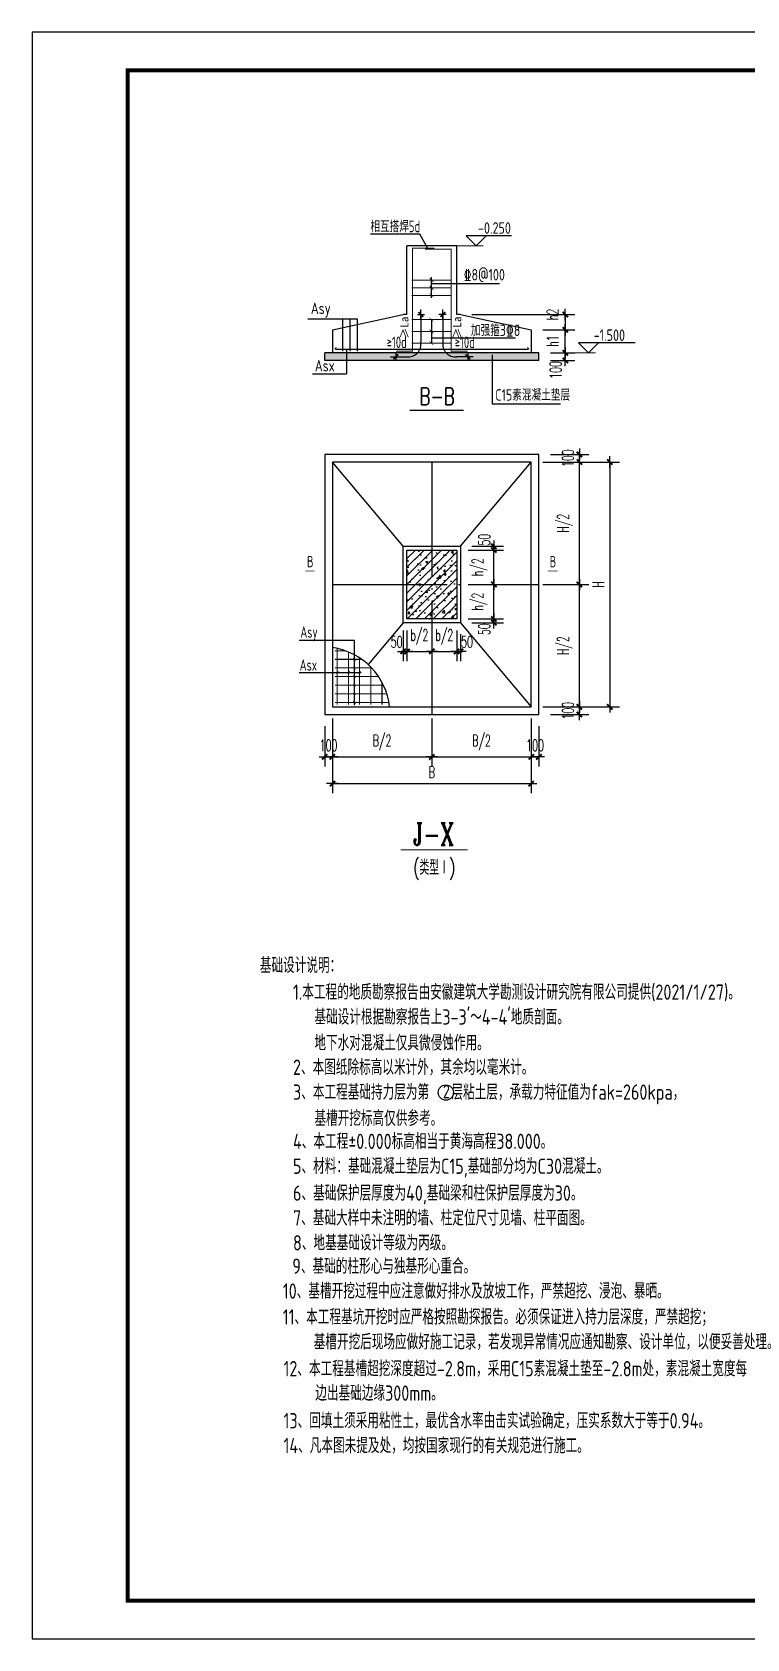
# Model space of a CAD drawing. Extents: x -307088 to 5640332, y -3541089 to -2181377.
# Drawn here: x 5555876 to 5574566, y -3172089 to -3130089 of the extents above; entities that cross this region are included whole.
import ezdxf

# ---------------------------------------------------------------- set-up
doc = ezdxf.new("R2010")
doc.units = 0
doc.header["$LTSCALE"] = 100
doc.header["$MEASUREMENT"] = 0
doc.linetypes.add('DOTE', pattern=[2.42, 2, -0.2, 0.02, -0.2])
doc.layers.get('0').update_dxf_attribs({"linetype": 'CONTINUOUS'})
doc.layers.get('DEFPOINTS').update_dxf_attribs({"linetype": 'CONTINUOUS'})
doc.layers.add('101', color=3, linetype='CONTINUOUS', lineweight=18)
for name, color, linetype in [('201', 7, 'CONTINUOUS'), ('202', 1, 'CONTINUOUS'), ('205', 3, 'CONTINUOUS'), ('DIM', 7, 'CONTINUOUS'), ('DOTE', 1, 'DOTE'), ('PUB_DIM', 3, 'CONTINUOUS'), ('PUB_TEXT', 7, 'CONTINUOUS'), ('PUB_TITLE', 4, 'CONTINUOUS'), ('S_BGC', 7, 'CONTINUOUS'), ('TEXT', 7, 'CONTINUOUS'), ('中文', 2, 'CONTINUOUS')]:
    doc.layers.add(name, color=color, linetype=linetype)
doc.styles.add('COMPLEX', font='COMPLEX')
doc.styles.add('DIM_FONT', font='SIMPLEX.shx', dxfattribs={"width": 0.6, "bigfont": 'hztxt.shx'})
doc.styles.add('FS', font='romanc.shx', dxfattribs={"width": 0.7, "height": 400, "bigfont": 'tssdchn.shx'})
doc.styles.add('H1', font='')
doc.styles.get("Standard").update_dxf_attribs({"font": 'tssdeng.shx', "height": 3, "bigfont": 'tssdchn.shx'})
doc.styles.add('TSS', font='tssdeng.shx', dxfattribs={"width": 0.8, "height": 400, "bigfont": 'tssdchn.shx'})
doc.styles.add('TSSD_REIN', font='Tssdeng.shx', dxfattribs={"width": 0.7, "bigfont": 'hztxt.shx'})
doc.styles.get('H1').set_extended_font_data('SimSun')
doc.dimstyles.new('DIMN', dxfattribs={"dimtxt": 300, "dimasz": 1, "dimexe": 250, "dimexo": 300, "dimgap": 150, "dimtad": 1, "dimdec": 0, "dimzin": 0, "dimdsep": 46, "dimtxsty": 'DIM_FONT', "dimblk": '_DIMX', "dimcen": 0, "dimdle": 100, "dimclrt": 7, "dimadec": 0, "dimazin": 0, "dimtfac": 1, "dimtdec": 0, "dimtix": 1, "dimtmove": 2, "dimatfit": 3, "dimldrblk": '_DIMX', "dimfxl": 1, "dimtolj": 1, "dimtzin": 0, "dimarcsym": 0})

# ---------------------------------------------------------------- blocks, each defined once
blk = doc.blocks.new('_DIMX')
blk.add_line((-150, 0), (150, 0))
at = {"const_width": 50}
blk.add_lwpolyline([(-70, -70), (70, 70)], dxfattribs=at)
blk = doc.blocks.new('*D287')
at = {"layer": 'DEFPOINTS', "color": 0, "transparency": 16777216}
for p in [(5567078, -3137471), (5568928, -3137871), (5569817, -3137871)]:
    blk.add_point(p, dxfattribs=at)
at = {"layer": 'PUB_DIM', "color": 0, "lineweight": -2, "transparency": 16777216}
for p, q in [((5567378, -3137471), (5570067, -3137471)), ((5569817, -3137472), (5569817, -3137870)), ((5569228, -3137871), (5570067, -3137871))]:
    blk.add_line(p, q, dxfattribs=at)
for p, rotation in [((5569817, -3137471), 90), ((5569817, -3137871), 270)]:
    blk.add_blockref('_DIMX', p, dxfattribs=dict(at, rotation=rotation))
at = {"layer": 'PUB_DIM', "color": 7, "transparency": 16777216, "insert": (5569484, -3137471), "char_height": 300, "attachment_point": 5, "rotation": 90, "style": 'DIM_FONT'}
blk.add_mtext('\\A1;h2', dxfattribs=at)
blk = doc.blocks.new('*D289')
at = {"layer": 'DEFPOINTS', "color": 0, "transparency": 16777216}
for p in [(5569128, -3138471), (5569817, -3138471), (5569128, -3138671)]:
    blk.add_point(p, dxfattribs=at)
at = {"layer": 'PUB_DIM', "color": 0, "lineweight": -2, "transparency": 16777216}
for p, q in [((5569428, -3138471), (5570067, -3138471)), ((5569817, -3138470), (5569817, -3138469)), ((5569817, -3138671), (5569817, -3138471)), ((5569428, -3138671), (5570067, -3138671)), ((5569817, -3138672), (5569817, -3138673))]:
    blk.add_line(p, q, dxfattribs=at)
for p, rotation in [((5569817, -3138471), 270), ((5569817, -3138671), 90)]:
    blk.add_blockref('_DIMX', p, dxfattribs=dict(at, rotation=rotation))
at = {"layer": 'PUB_DIM', "color": 7, "transparency": 16777216, "insert": (5569567, -3138921), "char_height": 300, "attachment_point": 5, "rotation": 90, "style": 'DIM_FONT'}
blk.add_mtext('\\A1;100', dxfattribs=at)
blk = doc.blocks.new('_ARCHTICK')
at = {"color": 0, "linetype": 'ByBlock', "const_width": 0.15}
blk.add_lwpolyline([(-0.5, -0.5), (0.5, 0.5)], dxfattribs=at)
blk = doc.blocks.new('*D290')
at = {"layer": 'DEFPOINTS', "color": 0, "transparency": 16777216}
for p in [(5568928, -3141327), (5568928, -3147727), (5570982, -3147727)]:
    blk.add_point(p, dxfattribs=at)
at = {"layer": 'PUB_DIM', "color": 0, "lineweight": -2, "transparency": 16777216}
for p, q in [((5569228, -3141327), (5571232, -3141327)), ((5570982, -3141328), (5570982, -3147726)), ((5569228, -3147727), (5571232, -3147727))]:
    blk.add_line(p, q, dxfattribs=at)
for p, rotation in [((5570982, -3141327), 90), ((5570982, -3147727), 270)]:
    blk.add_blockref('_DIMX', p, dxfattribs=dict(at, rotation=rotation))
at = {"layer": 'PUB_DIM', "color": 7, "transparency": 16777216, "insert": (5570682, -3144527), "char_height": 300, "attachment_point": 5, "rotation": 90, "style": 'DIM_FONT'}
blk.add_mtext('\\A1;H', dxfattribs=at)
blk = doc.blocks.new('*D291')
at = {"layer": 'DEFPOINTS', "color": 0, "transparency": 16777216}
for p in [(5568928, -3147727), (5570187, -3147727), (5569128, -3147927)]:
    blk.add_point(p, dxfattribs=at)
at = {"layer": 'PUB_DIM', "color": 0, "lineweight": -2, "transparency": 16777216}
for p, q in [((5569228, -3147727), (5570437, -3147727)), ((5570187, -3147726), (5570187, -3147725)), ((5570187, -3147927), (5570187, -3147727)), ((5569428, -3147927), (5570437, -3147927)), ((5570187, -3147928), (5570187, -3147929))]:
    blk.add_line(p, q, dxfattribs=at)
for p, rotation in [((5570187, -3147727), 270), ((5570187, -3147927), 90)]:
    blk.add_blockref('_DIMX', p, dxfattribs=dict(at, rotation=rotation))
at = {"layer": 'PUB_DIM', "color": 7, "transparency": 16777216, "insert": (5569887, -3147827), "char_height": 300, "attachment_point": 5, "rotation": 90, "style": 'DIM_FONT'}
blk.add_mtext('\\A1;100', dxfattribs=at)
blk = doc.blocks.new('*D292')
at = {"layer": 'DEFPOINTS', "color": 0, "transparency": 16777216}
for p in [(5569128, -3141127), (5570187, -3141127), (5568928, -3141327)]:
    blk.add_point(p, dxfattribs=at)
at = {"layer": 'PUB_DIM', "color": 0, "lineweight": -2, "transparency": 16777216}
for p, q in [((5569428, -3141127), (5570437, -3141127)), ((5570187, -3141126), (5570187, -3141125)), ((5570187, -3141327), (5570187, -3141127)), ((5569228, -3141327), (5570437, -3141327)), ((5570187, -3141328), (5570187, -3141329))]:
    blk.add_line(p, q, dxfattribs=at)
for p, rotation in [((5570187, -3141127), 270), ((5570187, -3141327), 90)]:
    blk.add_blockref('_DIMX', p, dxfattribs=dict(at, rotation=rotation))
at = {"layer": 'PUB_DIM', "color": 7, "transparency": 16777216, "insert": (5569887, -3141227), "char_height": 300, "attachment_point": 5, "rotation": 90, "style": 'DIM_FONT'}
blk.add_mtext('\\A1;100', dxfattribs=at)
blk = doc.blocks.new('*D293')
at = {"layer": 'DEFPOINTS', "color": 0, "transparency": 16777216}
for p in [(5568928, -3141327), (5570187, -3141327), (5568928, -3144527)]:
    blk.add_point(p, dxfattribs=at)
at = {"layer": 'PUB_DIM', "color": 0, "lineweight": -2, "transparency": 16777216}
for p, q in [((5569228, -3141327), (5570437, -3141327)), ((5570187, -3144526), (5570187, -3141328)), ((5569228, -3144527), (5570437, -3144527))]:
    blk.add_line(p, q, dxfattribs=at)
for p, rotation in [((5570187, -3141327), 90), ((5570187, -3144527), 270)]:
    blk.add_blockref('_DIMX', p, dxfattribs=dict(at, rotation=rotation))
at = {"layer": 'PUB_DIM', "color": 7, "transparency": 16777216, "insert": (5569808, -3142927), "char_height": 300, "attachment_point": 5, "rotation": 90, "style": 'DIM_FONT'}
blk.add_mtext('\\A1;H/2', dxfattribs=at)
blk = doc.blocks.new('*D294')
at = {"layer": 'DEFPOINTS', "color": 0, "transparency": 16777216}
for p in [(5568928, -3144527), (5570187, -3144527), (5568928, -3147727)]:
    blk.add_point(p, dxfattribs=at)
at = {"layer": 'PUB_DIM', "color": 0, "lineweight": -2, "transparency": 16777216}
for p, q in [((5569228, -3144527), (5570437, -3144527)), ((5570187, -3147726), (5570187, -3144528)), ((5569228, -3147727), (5570437, -3147727))]:
    blk.add_line(p, q, dxfattribs=at)
for p, rotation in [((5570187, -3144527), 90), ((5570187, -3147727), 270)]:
    blk.add_blockref('_DIMX', p, dxfattribs=dict(at, rotation=rotation))
at = {"layer": 'PUB_DIM', "color": 7, "transparency": 16777216, "insert": (5569808, -3146127), "char_height": 300, "attachment_point": 5, "rotation": 90, "style": 'DIM_FONT'}
blk.add_mtext('\\A1;H/2', dxfattribs=at)
blk = doc.blocks.new('*D296')
at = {"layer": 'DEFPOINTS', "color": 0, "transparency": 16777216}
for p in [(5568928, -3147727), (5569128, -3147927), (5569128, -3149034)]:
    blk.add_point(p, dxfattribs=at)
at = {"layer": 'PUB_DIM', "color": 0, "lineweight": -2, "transparency": 16777216}
for p, q in [((5568928, -3148027), (5568928, -3149284)), ((5569128, -3148227), (5569128, -3149284)), ((5568927, -3149034), (5568926, -3149034)), ((5568928, -3149034), (5569128, -3149034)), ((5569129, -3149034), (5569130, -3149034))]:
    blk.add_line(p, q, dxfattribs=at)
blk.add_blockref('_DIMX', (5568928, -3149034), dxfattribs=at)
at = {"layer": 'PUB_DIM', "color": 0, "lineweight": -2, "transparency": 16777216, "rotation": 180}
blk.add_blockref('_DIMX', (5569128, -3149034), dxfattribs=at)
at = {"layer": 'PUB_DIM', "color": 7, "transparency": 16777216, "insert": (5569028, -3148734), "char_height": 300, "attachment_point": 5, "style": 'DIM_FONT'}
blk.add_mtext('\\A1;100', dxfattribs=at)
blk = doc.blocks.new('*D297')
at = {"layer": 'DEFPOINTS', "color": 0, "transparency": 16777216}
for p in [(5566328, -3147727), (5568928, -3147727), (5568928, -3149034)]:
    blk.add_point(p, dxfattribs=at)
at = {"layer": 'PUB_DIM', "color": 0, "lineweight": -2, "transparency": 16777216}
for p, q in [((5566328, -3148027), (5566328, -3149284)), ((5568928, -3148027), (5568928, -3149284)), ((5566329, -3149034), (5568927, -3149034))]:
    blk.add_line(p, q, dxfattribs=at)
at = {"layer": 'PUB_DIM', "color": 0, "lineweight": -2, "transparency": 16777216, "rotation": 180}
blk.add_blockref('_DIMX', (5566328, -3149034), dxfattribs=at)
at = {"layer": 'PUB_DIM', "color": 0, "lineweight": -2, "transparency": 16777216}
blk.add_blockref('_DIMX', (5568928, -3149034), dxfattribs=at)
at = {"layer": 'PUB_DIM', "color": 7, "transparency": 16777216, "insert": (5567628, -3148655), "char_height": 300, "attachment_point": 5, "style": 'DIM_FONT'}
blk.add_mtext('\\A1;B/2', dxfattribs=at)
blk = doc.blocks.new('*D298')
at = {"layer": 'DEFPOINTS', "color": 0, "transparency": 16777216}
for p in [(5563728, -3147727), (5566328, -3147727), (5566328, -3149034)]:
    blk.add_point(p, dxfattribs=at)
at = {"layer": 'PUB_DIM', "color": 0, "lineweight": -2, "transparency": 16777216}
for p, q in [((5563728, -3148027), (5563728, -3149284)), ((5566328, -3148027), (5566328, -3149284)), ((5563729, -3149034), (5566327, -3149034))]:
    blk.add_line(p, q, dxfattribs=at)
at = {"layer": 'PUB_DIM', "color": 0, "lineweight": -2, "transparency": 16777216, "rotation": 180}
blk.add_blockref('_DIMX', (5563728, -3149034), dxfattribs=at)
at = {"layer": 'PUB_DIM', "color": 0, "lineweight": -2, "transparency": 16777216}
blk.add_blockref('_DIMX', (5566328, -3149034), dxfattribs=at)
at = {"layer": 'PUB_DIM', "color": 7, "transparency": 16777216, "insert": (5565028, -3148655), "char_height": 300, "attachment_point": 5, "style": 'DIM_FONT'}
blk.add_mtext('\\A1;B/2', dxfattribs=at)
blk = doc.blocks.new('*D299')
at = {"layer": 'DEFPOINTS', "color": 0, "transparency": 16777216}
for p in [(5563728, -3147727), (5563528, -3147927), (5563728, -3149034)]:
    blk.add_point(p, dxfattribs=at)
at = {"layer": 'PUB_DIM', "color": 0, "lineweight": -2, "transparency": 16777216}
for p, q in [((5563528, -3148227), (5563528, -3149284)), ((5563728, -3148027), (5563728, -3149284)), ((5563527, -3149034), (5563526, -3149034)), ((5563528, -3149034), (5563728, -3149034)), ((5563729, -3149034), (5563730, -3149034))]:
    blk.add_line(p, q, dxfattribs=at)
blk.add_blockref('_DIMX', (5563528, -3149034), dxfattribs=at)
at = {"layer": 'PUB_DIM', "color": 0, "lineweight": -2, "transparency": 16777216, "rotation": 180}
blk.add_blockref('_DIMX', (5563728, -3149034), dxfattribs=at)
at = {"layer": 'PUB_DIM', "color": 7, "transparency": 16777216, "insert": (5563628, -3148734), "char_height": 300, "attachment_point": 5, "style": 'DIM_FONT'}
blk.add_mtext('\\A1;100', dxfattribs=at)
blk = doc.blocks.new('*D300')
at = {"layer": 'DEFPOINTS', "color": 0, "transparency": 16777216}
for p in [(5566978, -3143627), (5567078, -3143527), (5567950, -3143527)]:
    blk.add_point(p, dxfattribs=at)
at = {"layer": 'PUB_DIM', "color": 0, "lineweight": -2, "transparency": 16777216}
for p, q in [((5567278, -3143627), (5568200, -3143627)), ((5567378, -3143527), (5568200, -3143527)), ((5567950, -3143526), (5567950, -3143525)), ((5567950, -3143627), (5567950, -3143527)), ((5567950, -3143628), (5567950, -3143629))]:
    blk.add_line(p, q, dxfattribs=at)
for p, rotation in [((5567950, -3143527), 270), ((5567950, -3143627), 90)]:
    blk.add_blockref('_DIMX', p, dxfattribs=dict(at, rotation=rotation))
at = {"layer": 'PUB_DIM', "color": 7, "transparency": 16777216, "insert": (5567700, -3143357), "char_height": 300, "attachment_point": 5, "rotation": 90, "style": 'DIM_FONT'}
blk.add_mtext('\\A1;50', dxfattribs=at)
blk = doc.blocks.new('*D301')
at = {"layer": 'DEFPOINTS', "color": 0, "transparency": 16777216}
for p in [(5566978, -3143627), (5567950, -3143627), (5566978, -3144527)]:
    blk.add_point(p, dxfattribs=at)
at = {"layer": 'PUB_DIM', "color": 0, "lineweight": -2, "transparency": 16777216}
for p, q in [((5567278, -3143627), (5568200, -3143627)), ((5567950, -3144526), (5567950, -3143628)), ((5567278, -3144527), (5568200, -3144527))]:
    blk.add_line(p, q, dxfattribs=at)
for p, rotation in [((5567950, -3143627), 90), ((5567950, -3144527), 270)]:
    blk.add_blockref('_DIMX', p, dxfattribs=dict(at, rotation=rotation))
at = {"layer": 'PUB_DIM', "color": 7, "transparency": 16777216, "insert": (5567571, -3144077), "char_height": 300, "attachment_point": 5, "rotation": 90, "style": 'DIM_FONT'}
blk.add_mtext('\\A1;h/2', dxfattribs=at)
blk = doc.blocks.new('*D302')
at = {"layer": 'DEFPOINTS', "color": 0, "transparency": 16777216}
for p in [(5566978, -3144527), (5567950, -3144527), (5566978, -3145427)]:
    blk.add_point(p, dxfattribs=at)
at = {"layer": 'PUB_DIM', "color": 0, "lineweight": -2, "transparency": 16777216}
for p, q in [((5567278, -3144527), (5568200, -3144527)), ((5567950, -3145426), (5567950, -3144528)), ((5567278, -3145427), (5568200, -3145427))]:
    blk.add_line(p, q, dxfattribs=at)
for p, rotation in [((5567950, -3144527), 90), ((5567950, -3145427), 270)]:
    blk.add_blockref('_DIMX', p, dxfattribs=dict(at, rotation=rotation))
at = {"layer": 'PUB_DIM', "color": 7, "transparency": 16777216, "insert": (5567571, -3144977), "char_height": 300, "attachment_point": 5, "rotation": 90, "style": 'DIM_FONT'}
blk.add_mtext('\\A1;h/2', dxfattribs=at)
blk = doc.blocks.new('*D303')
at = {"layer": 'DEFPOINTS', "color": 0, "transparency": 16777216}
for p in [(5566978, -3145427), (5567078, -3145527), (5567950, -3145427)]:
    blk.add_point(p, dxfattribs=at)
at = {"layer": 'PUB_DIM', "color": 0, "lineweight": -2, "transparency": 16777216}
for p, q in [((5567278, -3145427), (5568200, -3145427)), ((5567378, -3145527), (5568200, -3145527)), ((5567950, -3145426), (5567950, -3145425)), ((5567950, -3145527), (5567950, -3145427)), ((5567950, -3145528), (5567950, -3145529))]:
    blk.add_line(p, q, dxfattribs=at)
for p, rotation in [((5567950, -3145427), 270), ((5567950, -3145527), 90)]:
    blk.add_blockref('_DIMX', p, dxfattribs=dict(at, rotation=rotation))
at = {"layer": 'PUB_DIM', "color": 7, "transparency": 16777216, "insert": (5567700, -3145697), "char_height": 300, "attachment_point": 5, "rotation": 90, "style": 'DIM_FONT'}
blk.add_mtext('\\A1;50', dxfattribs=at)
blk = doc.blocks.new('*D304')
at = {"layer": 'DEFPOINTS', "color": 0, "transparency": 16777216}
for p in [(5566978, -3145427), (5567078, -3145527), (5567078, -3146278)]:
    blk.add_point(p, dxfattribs=at)
at = {"layer": 'PUB_DIM', "color": 0, "lineweight": -2, "transparency": 16777216}
for p, q in [((5566978, -3145727), (5566978, -3146528)), ((5567078, -3145827), (5567078, -3146528)), ((5566977, -3146278), (5566976, -3146278)), ((5566978, -3146278), (5567078, -3146278)), ((5567079, -3146278), (5567080, -3146278))]:
    blk.add_line(p, q, dxfattribs=at)
blk.add_blockref('_DIMX', (5566978, -3146278), dxfattribs=at)
at = {"layer": 'PUB_DIM', "color": 0, "lineweight": -2, "transparency": 16777216, "rotation": 180}
blk.add_blockref('_DIMX', (5567078, -3146278), dxfattribs=at)
at = {"layer": 'PUB_DIM', "color": 7, "transparency": 16777216, "insert": (5567248, -3146028), "char_height": 300, "attachment_point": 5, "style": 'DIM_FONT'}
blk.add_mtext('\\A1;50', dxfattribs=at)
blk = doc.blocks.new('*D305')
at = {"layer": 'DEFPOINTS', "color": 0, "transparency": 16777216}
for p in [(5566328, -3145427), (5566978, -3145427), (5566978, -3146278)]:
    blk.add_point(p, dxfattribs=at)
at = {"layer": 'PUB_DIM', "color": 0, "lineweight": -2, "transparency": 16777216}
for p, q in [((5566328, -3145727), (5566328, -3146528)), ((5566978, -3145727), (5566978, -3146528)), ((5566327, -3146278), (5566326, -3146278)), ((5566328, -3146278), (5566978, -3146278)), ((5566979, -3146278), (5566980, -3146278))]:
    blk.add_line(p, q, dxfattribs=at)
blk.add_blockref('_DIMX', (5566328, -3146278), dxfattribs=at)
at = {"layer": 'PUB_DIM', "color": 0, "lineweight": -2, "transparency": 16777216, "rotation": 180}
blk.add_blockref('_DIMX', (5566978, -3146278), dxfattribs=at)
at = {"layer": 'PUB_DIM', "color": 7, "transparency": 16777216, "insert": (5566653, -3145899), "char_height": 300, "attachment_point": 5, "style": 'DIM_FONT'}
blk.add_mtext('\\A1;b/2', dxfattribs=at)
blk = doc.blocks.new('*D306')
at = {"layer": 'DEFPOINTS', "color": 0, "transparency": 16777216}
for p in [(5565678, -3145427), (5566328, -3145427), (5566328, -3146278)]:
    blk.add_point(p, dxfattribs=at)
at = {"layer": 'PUB_DIM', "color": 0, "lineweight": -2, "transparency": 16777216}
for p, q in [((5565678, -3145727), (5565678, -3146528)), ((5566328, -3145727), (5566328, -3146528)), ((5565677, -3146278), (5565676, -3146278)), ((5565678, -3146278), (5566328, -3146278)), ((5566329, -3146278), (5566330, -3146278))]:
    blk.add_line(p, q, dxfattribs=at)
blk.add_blockref('_DIMX', (5565678, -3146278), dxfattribs=at)
at = {"layer": 'PUB_DIM', "color": 0, "lineweight": -2, "transparency": 16777216, "rotation": 180}
blk.add_blockref('_DIMX', (5566328, -3146278), dxfattribs=at)
at = {"layer": 'PUB_DIM', "color": 7, "transparency": 16777216, "insert": (5566003, -3145899), "char_height": 300, "attachment_point": 5, "style": 'DIM_FONT'}
blk.add_mtext('\\A1;b/2', dxfattribs=at)
blk = doc.blocks.new('*D307')
at = {"layer": 'DEFPOINTS', "color": 0, "transparency": 16777216}
for p in [(5565578, -3145427), (5565678, -3145427), (5565678, -3146278)]:
    blk.add_point(p, dxfattribs=at)
at = {"layer": 'PUB_DIM', "color": 0, "lineweight": -2, "transparency": 16777216}
for p, q in [((5565578, -3145727), (5565578, -3146528)), ((5565678, -3145727), (5565678, -3146528)), ((5565577, -3146278), (5565576, -3146278)), ((5565578, -3146278), (5565678, -3146278)), ((5565679, -3146278), (5565680, -3146278))]:
    blk.add_line(p, q, dxfattribs=at)
blk.add_blockref('_DIMX', (5565578, -3146278), dxfattribs=at)
at = {"layer": 'PUB_DIM', "color": 0, "lineweight": -2, "transparency": 16777216, "rotation": 180}
blk.add_blockref('_DIMX', (5565678, -3146278), dxfattribs=at)
at = {"layer": 'PUB_DIM', "color": 7, "transparency": 16777216, "insert": (5565408, -3146028), "char_height": 300, "attachment_point": 5, "style": 'DIM_FONT'}
blk.add_mtext('\\A1;50', dxfattribs=at)

msp = doc.modelspace()

# ---------------------------------------------------------------- hatches: boundary and pattern name
at = {"ltscale": 2}
h = msp.add_hatch(dxfattribs=at)
h.set_pattern_fill('AN33C', color=256, scale=250, style=0)
h.set_pattern_definition([(50, (4183650.53, -2771890.95), (179.315046, -15.688034), [18.75, -206.25]), (355, (4183650.53, -2771890.95), (-34.687833, 188.048033), [15, -165]), (100.4514, (4183665.47, -2771892.25), (144.627345, 172.359886), [15.935047, -175.285528]), (46.1842, (4183650.53, -2771840.95), (266.810262, -41.379754), [28.125, -309.375]), (96.6356, (4183672.76, -2771844.4), (233.665676, 243.52947), [23.90257, -262.92825]), (351.1842, (4183650.53, -2771840.95), (233.665486, 243.52965), [22.5, -247.5]), (21, (4183675.53, -2771853.45), (149.226763, -100.654723), [18.75, -206.25]), (326, (4183675.53, -2771853.45), (60.828833, 181.287511), [15, -165]), (71.4514, (4183687.96, -2771861.83), (210.055657, 80.632624), [15.935047, -175.285528]), (37.5, (4183650.53, -2771890.95), (3.0399638, 83.2234635), [0, -163, 0, -167.5, 0, -165.625]), (7.5, (4183650.53, -2771890.95), (65.7673844, 98.602928), [0, -95.5, 0, -159.25, 0, -63.125]), (327.5, (4183594.78, -2771890.95), (133.455609, -5.638718), [0, -62.5, 0, -195, 0, -258.75]), (317.5, (4183569.78, -2771890.95), (145.796542, 25.026246), [0, -81.25, 0, -129.5, 0, -183.75])])
h.paths.add_polyline_path([(5569127.9, -3138671), (5563527.9, -3138671), (5563527.9, -3138471), (5569127.9, -3138471)])
h = msp.add_hatch(dxfattribs=at)
h.set_pattern_fill('AN31C', color=256, scale=800, style=0)
h.set_pattern_definition([(45, (106341.26, -1626249.1), (-113.137085, 113.137085), []), (50, (106341.26, -1626249.1), (573.808146, -50.201708), [60, -660]), (355, (106341.26, -1626249.1), (-111.001067, 601.75371), [48, -528]), (100.4514, (106389.1, -1626253.3), (462.807505, 551.551634), [50.99215, -560.91369]), (46.1842, (106341.26, -1626089.1), (853.79284, -132.41521), [90, -990]), (96.6356, (106412.4, -1626100.1), (747.73016, 779.2943), [76.48823, -841.3704]), (351.1842, (106341.3, -1626089.1), (747.72956, 779.29488), [72, -792]), (21, (106421.26, -1626129.1), (477.52564, -322.095113), [60, -660]), (326, (106421.26, -1626129.1), (194.652266, 580.120036), [48, -528]), (71.4514, (106461.05, -1626155.95), (672.178103, 258.0244), [50.99215, -560.91369]), (37.5, (106341.26, -1626249.1), (9.727884, 266.315083), [0, -521.6, 0, -536, 0, -530]), (7.5, (106341.26, -1626249.1), (210.45563, 315.52937), [0, -305.6, 0, -509.6, 0, -202]), (327.5, (106162.86, -1626249.1), (427.057949, -18.043897), [0, -200, 0, -624, 0, -828]), (317.5, (106082.86, -1626249.1), (466.548935, 80.083986), [0, -260, 0, -414.4, 0, -588])])
h.paths.add_polyline_path([(5565677.9, -3145427.1), (5565677.9, -3143627.1), (5566977.9, -3143627.1), (5566977.9, -3145427.1)])

# ---------------------------------------------------------------- linework, layer by layer
for p, q in [((5566977.9, -3135671), (5565677.9, -3135671)), ((5565677.9, -3137471), (5565677.9, -3135671)), ((5566977.9, -3137471), (5566977.9, -3135671)), ((5566319.1, -3137035.8), (5566319.1, -3136492.9)), ((5566319.1, -3136657.3), (5568100.4, -3136657.3)), ((5563727.9, -3137871), (5565577.9, -3137471)), ((5565677.9, -3137471), (5565577.9, -3137471)), ((5567077.9, -3137471), (5566977.9, -3137471)), ((5567077.9, -3137471), (5568927.9, -3137871)), ((5563727.9, -3137871), (5563727.9, -3138471)), ((5568927.9, -3137871), (5568927.9, -3138471)), ((5563527.9, -3138671), (5563527.9, -3138471)), ((5569127.9, -3138471), (5563527.9, -3138471)), ((5565520, -3138577.6), (5565676.9, -3138577.6)), ((5567135.7, -3138577.6), (5566978.8, -3138577.6)), ((5569127.9, -3138671), (5569127.9, -3138471)), ((5569127.9, -3138671), (5563527.9, -3138671)), ((5563527.9, -3141127.1), (5563527.9, -3147927.1)), ((5569127.9, -3141127.1), (5563527.9, -3141127.1)), ((5569127.9, -3147927.1), (5569127.9, -3141127.1)), ((5565577.9, -3143527.1), (5563727.9, -3141327.1)), ((5563727.9, -3141327.1), (5563727.9, -3147727.1)), ((5568927.9, -3141327.1), (5563727.9, -3141327.1)), ((5567077.9, -3143527.1), (5568927.9, -3141327.1)), ((5568927.9, -3147727.1), (5568927.9, -3141327.1)), ((5565577.9, -3145527.1), (5565577.9, -3143527.1)), ((5565577.9, -3143527.1), (5567077.9, -3143527.1)), ((5565677.9, -3145427.1), (5565677.9, -3143627.1)), ((5565677.9, -3143627.1), (5566977.9, -3143627.1)), ((5566977.9, -3143627.1), (5566977.9, -3145427.1)), ((5567077.9, -3143527.1), (5567077.9, -3145527.1)), ((5565577.9, -3145527.1), (5564660.8, -3146617.6)), ((5567077.9, -3145527.1), (5565577.9, -3145527.1)), ((5566977.9, -3145427.1), (5565677.9, -3145427.1)), ((5567077.9, -3145527.1), (5568927.9, -3147727.1)), ((5563727.9, -3147727.1), (5568927.9, -3147727.1)), ((5563527.9, -3147927.1), (5569127.9, -3147927.1))]:
    msp.add_line(p, q, dxfattribs=at)
for p, q in [((5568415.4, -3135411.8), (5567227.3, -3135411.8)), ((5567227.3, -3135411.8), (5567486.4, -3135671)), ((5567486.4, -3135671), (5567745.5, -3135411.8)), ((5565951.1, -3137471.3), (5566140.2, -3137471.3)), ((5566704.6, -3137471.3), (5566515.5, -3137471.3)), ((5570166.6, -3138211.8), (5570425.7, -3138471)), ((5571643.1, -3138211.8), (5570166.6, -3138211.8)), ((5570425.7, -3138471), (5570684.8, -3138211.8)), ((5565385, -3138486.1), (5565385, -3138680.4)), ((5567270.7, -3138486.1), (5567270.7, -3138680.4))]:
    msp.add_line(p, q)
at = {"color": 0, "linetype": 'ByBlock'}
for p, q in [((5566040, -3137472.2), (5566040, -3138191.7)), ((5566615.7, -3137472.2), (5566615.7, -3138191.7))]:
    msp.add_line(p, q, dxfattribs=at)
at = {"linetype": 'Continuous'}
for p, q in [((5566319.1, -3137603.1), (5566319.1, -3138225.7)), ((5566319.1, -3138082.6), (5568518.2, -3138082.6))]:
    msp.add_line(p, q, dxfattribs=at)
msp.add_lwpolyline([(5566221.6, -3135742.1), (5566017.5, -3135368.1), (5564721.2, -3135368.1)])
at = {"const_width": 20.2}
for points in [[(5563018, -3144173.8), (5563265.6, -3144173.8)], [(5569353.8, -3144173.8), (5569616.7, -3144173.8)]]:
    msp.add_lwpolyline(points, dxfattribs=at)
for centre, start, end in [((5565705.9, -3138241.1), 265.06943, 8.42683), ((5566949.8, -3138241.1), 171.57317, 274.93057)]:
    msp.add_arc(centre, 337.7, start, end)
at = {"layer": '101'}
for p, q in [((5566977.9, -3135671), (5567667.4, -3135671)), ((5569917.1, -3138471), (5570606.6, -3138471))]:
    msp.add_line(p, q, dxfattribs=at)
at = {"layer": '201'}
msp.add_arc((5563479.5, -3147912.9), 1753, 6.08385, 81.85585, dxfattribs=at)
at = {"layer": '202'}
for points, const_width in [([(5566392.7, -3135733.1), (5565821.3, -3135732.8), (5565821.3, -3138424.9), (5565388.2, -3138424.9)], 27), ([(5567267.6, -3138424.9), (5566834.4, -3138424.9), (5566834.4, -3135764.4), (5566151.9, -3135764.4)], 27), ([(5565803.9, -3136571), (5566834.4, -3136571)], 27), ([(5565803.9, -3136771), (5566834.4, -3136771)], 27), ([(5565803.9, -3136971), (5566834.4, -3136971)], 27), ([(5565803.9, -3137603.1), (5566834.4, -3137603.1)], 27), ([(5565803.9, -3137914.1), (5566834.4, -3137914.1)], 27), ([(5565803.9, -3138223.3), (5566834.4, -3138223.3)], 27), ([(5563802.9, -3138381.1), (5563802.9, -3138343.6)], 27), ([(5563802.9, -3138343.6), (5563840.4, -3138343.6)], 27), ([(5563802.9, -3138381.1), (5568852.9, -3138381.1)], 27), ([(5568852.9, -3138343.6), (5568815.4, -3138343.6)], 27), ([(5568852.9, -3138381.1), (5568852.9, -3138343.6)], 27), ([(5563854, -3147664.9), (5563854, -3146200.3)], 27), ([(5563797.7, -3146258.7), (5564059.7, -3146258.7)], 27), ([(5563797.7, -3146483.7), (5564494.6, -3146483.7)], 27), ([(5564146.5, -3147664.9), (5564146.5, -3146291.7)], 27), ([(5564439, -3147664.9), (5564439, -3146445.7)], 27), ([(5563797.7, -3146708.7), (5564753.5, -3146708.7)], 27), ([(5563797.7, -3146933.7), (5564933.5, -3146933.7)], 27), ([(5564731.5, -3147664.9), (5564731.5, -3146685.8)], 27), ([(5563797.7, -3147158.7), (5565062, -3147158.7)], 27), ([(5563797.7, -3147383.7), (5565150.7, -3147383.7)], 27), ([(5565024, -3147664.9), (5565024, -3147083.6)], 40.5), ([(5563797.7, -3147608.7), (5565205.9, -3147608.7)], 27)]:
    msp.add_lwpolyline(points, dxfattribs=dict(at, const_width=const_width))
at = {"layer": '202', "const_width": 18}
for points in [[(5564006.9, -3138416.8, 1), (5563988.9, -3138416.8, 1), (5564006.9, -3138416.8, 1)], [(5564201.9, -3138416.8, 1), (5564183.9, -3138416.8, 1), (5564201.9, -3138416.8, 1)], [(5564396.9, -3138416.8, 1), (5564378.9, -3138416.8, 1), (5564396.9, -3138416.8, 1)]]:
    msp.add_lwpolyline(points, format="xyb", dxfattribs=at)
at = {"layer": '205'}
for p, q in [((5564387.9, -3137590.9), (5563082.9, -3137590.9)), ((5563997.9, -3138416.8), (5563997.9, -3137590.9)), ((5564192.9, -3138416.8), (5564192.9, -3137590.9)), ((5564387.9, -3138416.8), (5564387.9, -3137590.9)), ((5564095.4, -3138381.1), (5564095.4, -3139024.9)), ((5567908.7, -3138520.8), (5567908.7, -3139804.8)), ((5563211.6, -3139024.9), (5564095.4, -3139024.9)), ((5567908.7, -3139804.8), (5569694.3, -3139804.8)), ((5564307.6, -3145995.3), (5562861.9, -3145995.3)), ((5564307.6, -3147685.9), (5564307.6, -3145995.3)), ((5562861.9, -3146825.3), (5564484, -3146825.3))]:
    msp.add_line(p, q, dxfattribs=at)
for points, const_width, elevation in [([(5565751.6, -3139973.4), (5567157.4, -3139973.4)], 33.7, 4203.5), ([(5565515.4, -3151466.2), (5567264.2, -3151466.2)], 28.1, -1035.8)]:
    msp.add_lwpolyline(points, dxfattribs=dict(at, const_width=const_width, elevation=elevation))
at = {"layer": '205', "const_width": 20.2}
for points in [[(5564276.7, -3146453.7), (5564336.7, -3146513.7)], [(5563824, -3146855.3), (5563884, -3146795.3)], [(5564117.9, -3146855.3), (5564177.9, -3146795.3)], [(5564276.7, -3146682.8), (5564336.7, -3146742.8)], [(5564276.7, -3146904.5), (5564336.7, -3146964.5)], [(5564409, -3146855.3), (5564469, -3146795.3)]]:
    msp.add_lwpolyline(points, dxfattribs=at)
at = {"layer": 'DIM', "ltscale": 2, "const_width": 20.2}
for points in [[(5564276.7, -3147129.5), (5564336.7, -3147189.5)], [(5564276.7, -3147354.5), (5564336.7, -3147414.5)], [(5564276.7, -3147579.5), (5564336.7, -3147639.5)]]:
    msp.add_lwpolyline(points, dxfattribs=at)
at = {"layer": 'DOTE', "color": 9, "ltscale": 15}
for p, q in [((5566327.9, -3141327.1), (5566327.9, -3147927.1)), ((5563727.9, -3144527.1), (5569127.9, -3144527.1))]:
    msp.add_line(p, q, dxfattribs=at)
at = {"layer": 'PUB_TITLE'}
msp.add_lwpolyline([(5555876.3, -3172089.1), (5615276.3, -3172089.1), (5615276.3, -3130089.1), (5555876.3, -3130089.1)], close=True, dxfattribs=at)
at = {"layer": 'PUB_TITLE', "const_width": 100}
msp.add_lwpolyline([(5558376.3, -3171089.1), (5614276.3, -3171089.1), (5614276.3, -3131089.1), (5558376.3, -3131089.1)], close=True, dxfattribs=at)
at = {"layer": 'TEXT'}
msp.add_circle((5566696.3, -3157808.6, -314196.3), 200, dxfattribs=at)

# ---------------------------------------------------------------- block references
at = {"color": 0, "linetype": 'ByBlock', "yscale": 0.9000000001396984}
for p, xscale, zscale, rotation in [((5566040, -3137471.3), 0.9000000001396984, 0.9000000001396984, 90), ((5566615.7, -3137471.3), -0.9000000001396984, 0.9000000000014552, 270)]:
    msp.add_blockref('_DIMX', p, dxfattribs=dict(at, xscale=xscale, zscale=zscale, rotation=rotation))
at = {"color": 0, "linetype": 'ByBlock'}
for p, xscale, yscale, zscale in [((5565385, -3138577.6), 0.900000000372529, 0.900000000372529, 0.900000000372529), ((5567270.7, -3138577.6), -0.900000000372529, 0.9000000001396984, 0.9000000000014552)]:
    msp.add_blockref('_DIMX', p, dxfattribs=dict(at, xscale=xscale, yscale=yscale, zscale=zscale))
at = {"layer": 'DIM', "ltscale": 2, "xscale": -100, "yscale": 100, "zscale": 100}
for p in [(5566319.1, -3136571), (5566319.1, -3136771), (5566319.1, -3136971), (5566319.1, -3137603.1), (5566319.1, -3137914.1), (5566319.1, -3138223.3)]:
    msp.add_blockref('_ARCHTICK', p, dxfattribs=at)

# ---------------------------------------------------------------- texts
at = {"color": 2, "linetype": 'Continuous', "style": 'COMPLEX', "width": 0.7}
for s, height, p in [('B-B', 449.69, (5566007.9, -3139835.6, 4203.5)), ('J-X', 582.93, (5565837.5, -3151345.6, -1035.8))]:
    msp.add_text(s, height=height, dxfattribs=at).set_placement(p)
at = {"layer": 'PUB_TEXT', "style": 'TSS', "width": 0.8}
for s, height, p in [('-0.250', 300, (5567535.7, -3135360)), ('\x848@100', 300, (5567160.2, -3136580.8)), ('Asy', 300, (5563164.6, -3137458.4)), ('加强箍3\x848', 300, (5567348.9, -3138032.6)), ('-1.500', 300, (5570561.7, -3138160)), ('Asx', 300, (5563269.6, -3138957.5)), ('C15素混凝土垫层', 300, (5567986.2, -3139722.3)), ('基础设计说明：', 400, (5561830.7, -3154683.4)), ('1.本工程的地质勘察报告由安徽建筑大学勘测设计研究院有限公司提供(2021/1/27)。', 400, (5562698.1, -3155383.4)), ("基础设计根据勘察报告上3-3'～4-4'地质剖面。", 400, (5563258.1, -3156033.4)), ('地下水对混凝土仅具微侵蚀作用。', 400, (5563258.1, -3156710.8)), ('2、本图纸除标高以米计外，其余均以毫米计。', 400, (5562698.1, -3157346.9)), ('3、本工程基础持力层为第   层粘土层，承载力特征值为fak=260kpa，', 400, (5562698.1, -3157996.9)), ('基槽开挖标高仅供参考。', 400, (5563257.6, -3158682.7)), ('4、本工程%%P0.000标高相当于黄海高程38.000。', 400, (5562698.1, -3159283.8)), ('5、材料：基础混凝土垫层为C15,基础部分均为C30混凝土。', 400, (5562698.1, -3159933.8)), ('6、基础保护层厚度为40,基础梁和柱保护层厚度为30。', 400, (5562698.1, -3160636.5)), ('7、基础大样中未注明的墙、柱定位尺寸见墙、柱平面图。', 400, (5562698.1, -3161286.5)), ('8、地基基础设计等级为丙级。', 400, (5562698.1, -3161936.5)), ('9、基础的柱形心与独基形心重合。', 400, (5562680.1, -3162547.7)), ('10、基槽开挖过程中应注意做好排水及放坡工作，严禁超挖、浸泡、暴晒。', 400, (5562433.1, -3163197.7)), ('11、本工程基坑开挖时应严格按照勘探报告。必须保证进入持力层深度，严禁超挖；', 400, (5562431.8, -3163875.1)), ('基槽开挖后现场应做好施工记录，若发现异常情况应通知勘察、设计单位，以便妥善处理。', 400, (5563238.8, -3164525.1)), ('12、本工程基槽超挖深度超过-2.8m，采用C15素混凝土垫至-2.8m处，素混凝土宽度每', 400, (5562451, -3165227)), ('边出基础边缘300mm。', 400, (5563282.1, -3165864.9)), ('13、回填土须采用粘性土，最优含水率由击实试验确定，压实系数大于等于0.94。', 400, (5562451, -3166586.9)), ('14、凡本图未提及处，均按国家现行的有关规范进行施工。', 400, (5562451, -3167236.9))]:
    msp.add_text(s, height=height, dxfattribs=at).set_placement(p)
at = {"layer": 'S_BGC', "color": 3, "style": 'FS', "width": 0.7}
msp.add_text('(类型Ⅰ)', height=387.93, dxfattribs=at).set_placement((5565840.2, -3152117.6))
at = {"layer": 'TEXT', "style": 'TSSD_REIN', "width": 0.8}
msp.add_text('2', height=350, dxfattribs=at).set_placement((5566617.4, -3157957.9, -314196.3))
at = {"layer": '中文', "color": 2, "width": 0.7}
for s, p in [('相互搭焊5d', (5564721.2, -3135318.6)), ('≥10d', (5565149.9, -3138347.2)), ('≥10d', (5566930.4, -3138347.3)), ('B', (5563064, -3144079.3)), ('B', (5569410.7, -3144079.3)), ('Asy', (5562889.9, -3145919.1)), ('Asx', (5562873.5, -3146781.1))]:
    msp.add_text(s, height=300, dxfattribs=at).set_placement(p)
at = {"layer": '中文', "color": 7, "style": 'H1'}
for p in [(5565715.9, -3138107.3), (5567097.5, -3138104.5)]:
    msp.add_text('≥La', height=213.33, rotation=90, dxfattribs=at).set_placement(p)

# ---------------------------------------------------------------- dimensions: what is measured, and where the dimension line sits
at = {"layer": 'PUB_DIM'}
for base, p1, p2, text, picture, middle in [((5569817.1, -3137871), (5567077.9, -3137471), (5568927.9, -3137871), 'h2', '*D287', (5569484.3, -3137471)), ((5569817.1, -3138471), (5569127.9, -3138671), (5569127.9, -3138471), '100', '*D289', (5569567.1, -3138921)), ((5567949.8, -3143527.1), (5566977.9, -3143627.1), (5567077.9, -3143527.1), '50', '*D300', (5567699.8, -3143357.1)), ((5567949.8, -3145427.1), (5567077.9, -3145527.1), (5566977.9, -3145427.1), '50', '*D303', (5567699.8, -3145697.1))]:
    dim = msp.add_linear_dim(base=base, p1=p1, p2=p2, angle=90, text=text, dimstyle='DIMN', dxfattribs=at)
    dim.commit()
    dim.dimension.update_dxf_attribs({"geometry": picture, "text_midpoint": middle, "dimtype": 128})
msp.add_linear_dim(base=(5569817.1, -3137871), p1=(5569127.9, -3138471), p2=(5568927.9, -3137871), angle=90, location=(5569488.2, -3138163.4), text='h1', dimstyle='DIMN', dxfattribs=at).render()
for base, p1, p2, text, picture, middle in [((5570186.8, -3141127.1), (5568927.9, -3141327.1), (5569127.9, -3141127.1), '100', '*D292', (5569886.8, -3141227.1)), ((5570982.4, -3147727.1), (5568927.9, -3141327.1), (5568927.9, -3147727.1), 'H', '*D290', (5570682.4, -3144527.1)), ((5570186.8, -3141327.1), (5568927.9, -3144527.1), (5568927.9, -3141327.1), 'H/2', '*D293', (5569808.2, -3142927.1)), ((5567949.8, -3143627.1), (5566977.9, -3144527.1), (5566977.9, -3143627.1), 'h/2', '*D301', (5567571.3, -3144077.1)), ((5567949.8, -3144527.1), (5566977.9, -3145427.1), (5566977.9, -3144527.1), 'h/2', '*D302', (5567571.3, -3144977.1)), ((5570186.8, -3144527.1), (5568927.9, -3147727.1), (5568927.9, -3144527.1), 'H/2', '*D294', (5569808.2, -3146127.1)), ((5570186.8, -3147727.1), (5569127.9, -3147927.1), (5568927.9, -3147727.1), '100', '*D291', (5569886.8, -3147827.1))]:
    dim = msp.add_linear_dim(base=base, p1=p1, p2=p2, angle=90, text=text, dimstyle='DIMN', dxfattribs=at)
    dim.commit()
    dim.dimension.update_dxf_attribs({"geometry": picture, "text_midpoint": middle})
for base, p1, p2, picture, middle in [((5565677.9, -3146277.5), (5565577.9, -3145427.1), (5565677.9, -3145427.1), '*D307', (5565407.9, -3146027.5)), ((5567077.9, -3146277.5), (5566977.9, -3145427.1), (5567077.9, -3145527.1), '*D304', (5567247.9, -3146027.5))]:
    dim = msp.add_linear_dim(base=base, p1=p1, p2=p2, text='50', dimstyle='DIMN', dxfattribs=at)
    dim.commit()
    dim.dimension.update_dxf_attribs({"geometry": picture, "text_midpoint": middle, "dimtype": 128})
for base, p1, p2, text, picture, middle in [((5566327.9, -3146277.5), (5565677.9, -3145427.1), (5566327.9, -3145427.1), 'b/2', '*D306', (5566002.9, -3145899)), ((5566977.9, -3146277.5), (5566327.9, -3145427.1), (5566977.9, -3145427.1), 'b/2', '*D305', (5566652.9, -3145899)), ((5563727.9, -3149033.6), (5563527.9, -3147927.1), (5563727.9, -3147727.1), '100', '*D299', (5563627.9, -3148733.6)), ((5566327.9, -3149033.6), (5563727.9, -3147727.1), (5566327.9, -3147727.1), 'B/2', '*D298', (5565027.9, -3148655)), ((5568927.9, -3149033.6), (5566327.9, -3147727.1), (5568927.9, -3147727.1), 'B/2', '*D297', (5567627.9, -3148655)), ((5569127.9, -3149033.6), (5568927.9, -3147727.1), (5569127.9, -3147927.1), '100', '*D296', (5569027.9, -3148733.6))]:
    dim = msp.add_linear_dim(base=base, p1=p1, p2=p2, text=text, dimstyle='DIMN', dxfattribs=at)
    dim.commit()
    dim.dimension.update_dxf_attribs({"geometry": picture, "text_midpoint": middle})
msp.add_linear_dim(base=(5568927.9, -3149734), p1=(5563727.9, -3147727.1), p2=(5568927.9, -3147727.1), text='B', dimstyle='DIMN', dxfattribs=at).render()

doc.saveas('drawing.dxf')
